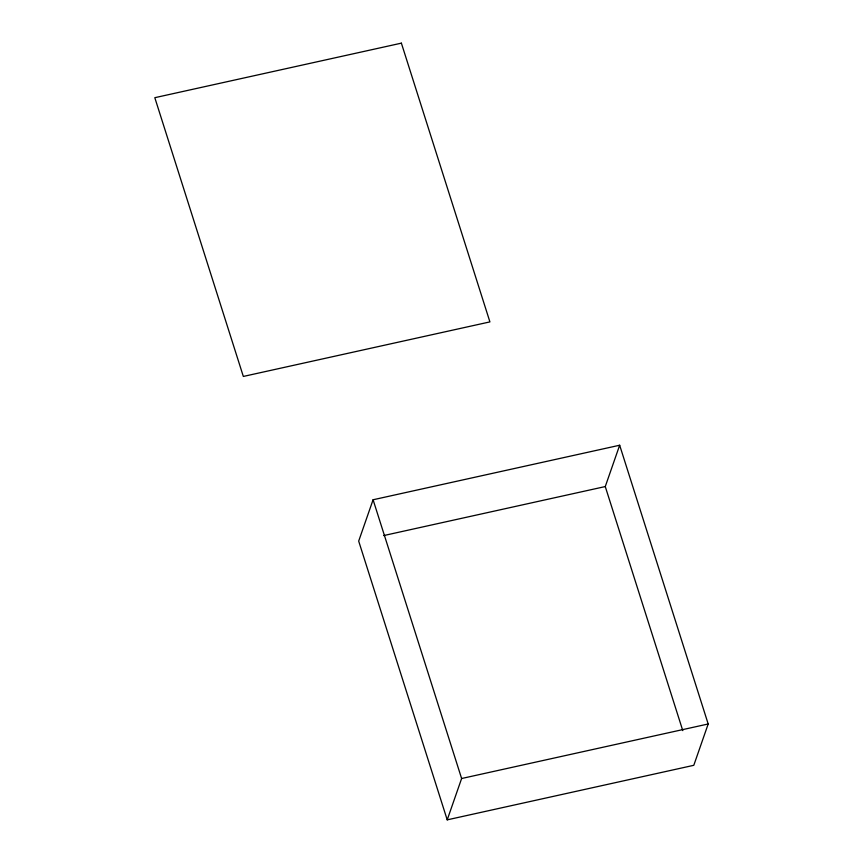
<?xml version="1.0" encoding="UTF-8"?>
<svg xmlns="http://www.w3.org/2000/svg" width="863" height="863" viewBox="0 0 863 863"><rect width="100%" height="100%" fill="white"/><g stroke="black" fill="none" stroke-linecap="round" stroke-linejoin="round"><path stroke-width="1.29" d="M373.086 499.763L358.684 541.101L447.217 819.85L693.798 765.308L708.189 723.981L619.666 445.232L373.086 499.763L461.619 778.512L447.217 819.85M682.784 730.627L605.265 486.559L619.666 445.232M383.604 535.589L605.265 486.559M461.619 778.512L708.189 723.981M401.381 43.15L154.811 97.692L243.334 376.441L489.914 321.899L401.381 43.15"/></g></svg>
